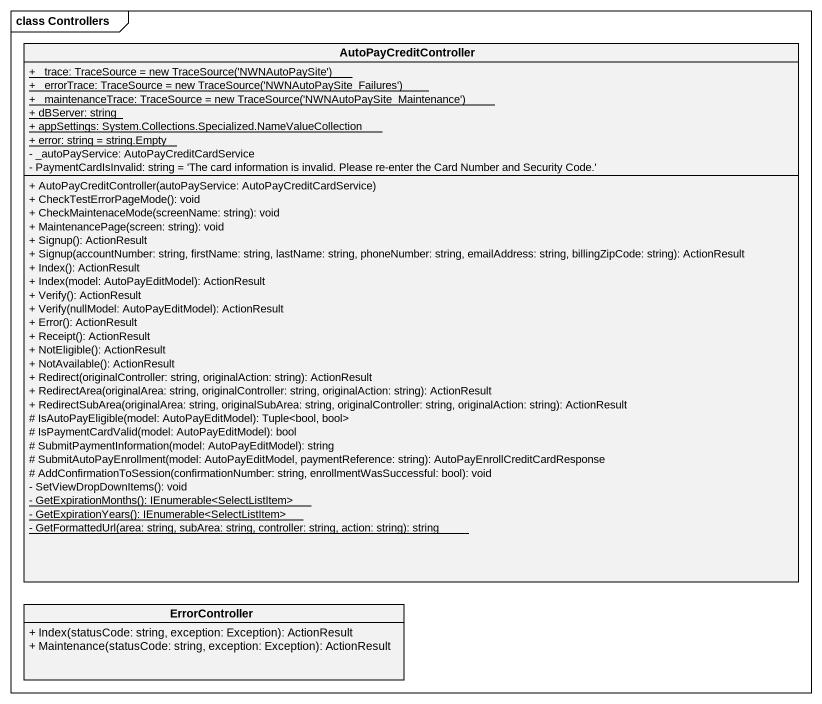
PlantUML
@startuml
mainframe class Controllers
hide circle
hide empty members
skinparam classAttributeIconSize 0
class AutoPayCreditController {
  {static} {field} + _trace: TraceSource = new TraceSource('NWNAutoPaySite')
  {static} {field} + _errorTrace: TraceSource = new TraceSource('NWNAutoPaySite_Failures')
  {static} {field} + _maintenanceTrace: TraceSource = new TraceSource('NWNAutoPaySite_Maintenance')
  {static} + dBServer: string
  {static} + appSettings: System.Collections.Specialized.NameValueCollection
  {static} + error: string = string.Empty
  - _autoPayService: AutoPayCreditCardService
  - PaymentCardIsInvalid: string = 'The card information is invalid. Please re-enter the Card Number and Security Code.'
  + AutoPayCreditController(autoPayService: AutoPayCreditCardService)
  + CheckTestErrorPageMode(): void
  + CheckMaintenaceMode(screenName: string): void
  + MaintenancePage(screen: string): void
  + Signup(): ActionResult
  + Signup(accountNumber: string, firstName: string, lastName: string, phoneNumber: string, emailAddress: string, billingZipCode: string): ActionResult
  + Index(): ActionResult
  + Index(model: AutoPayEditModel): ActionResult
  + Verify(): ActionResult
  + Verify(nullModel: AutoPayEditModel): ActionResult
  + Error(): ActionResult
  + Receipt(): ActionResult
  + NotEligible(): ActionResult
  + NotAvailable(): ActionResult
  + Redirect(originalController: string, originalAction: string): ActionResult
  + RedirectArea(originalArea: string, originalController: string, originalAction: string): ActionResult
  + RedirectSubArea(originalArea: string, originalSubArea: string, originalController: string, originalAction: string): ActionResult
  # IsAutoPayEligible(model: AutoPayEditModel): Tuple<bool, bool>
  # IsPaymentCardValid(model: AutoPayEditModel): bool
  # SubmitPaymentInformation(model: AutoPayEditModel): string
  # SubmitAutoPayEnrollment(model: AutoPayEditModel, paymentReference: string): AutoPayEnrollCreditCardResponse
  # AddConfirmationToSession(confirmationNumber: string, enrollmentWasSuccessful: bool): void
  - SetViewDropDownItems(): void
  {static} - GetExpirationMonths(): IEnumerable<SelectListItem>
  {static} - GetExpirationYears(): IEnumerable<SelectListItem>
  {static} - GetFormattedUrl(area: string, subArea: string, controller: string, action: string): string
}
class ErrorController {
  + Index(statusCode: string, exception: Exception): ActionResult
  + Maintenance(statusCode: string, exception: Exception): ActionResult
}
@enduml
